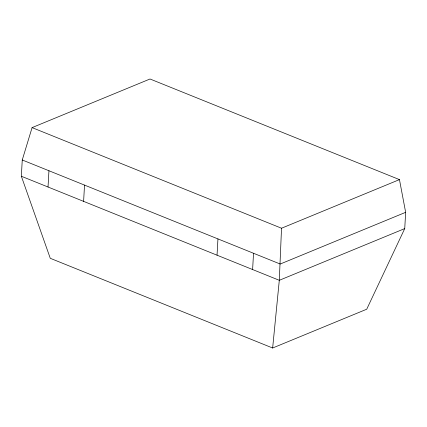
<?xml version="1.0" encoding="UTF-8"?>
<svg xmlns="http://www.w3.org/2000/svg" width="427" height="427" viewBox="0 0 427 427"><rect width="100%" height="100%" fill="white"/><g stroke="black" fill="none" stroke-linecap="round" stroke-linejoin="round"><path stroke-width="0.64" d="M399.458 179.612L281.526 228.231L279.301 280.304L272.645 348.005L50.269 258.303L21.35 176.25L22.257 159.981L32.089 127.614L150.021 78.995L399.458 179.612L405.65 212.32L404.743 228.589L366.724 309.223L272.645 348.005M48.032 187.015L48.945 170.747M83.612 201.368L84.525 185.099M217.039 255.186L217.946 238.917M252.619 269.538L253.526 253.27M405.65 212.32L280.213 264.035L22.257 159.981M404.743 228.589L279.301 280.304L21.35 176.25M32.089 127.614L281.526 228.231"/></g></svg>
